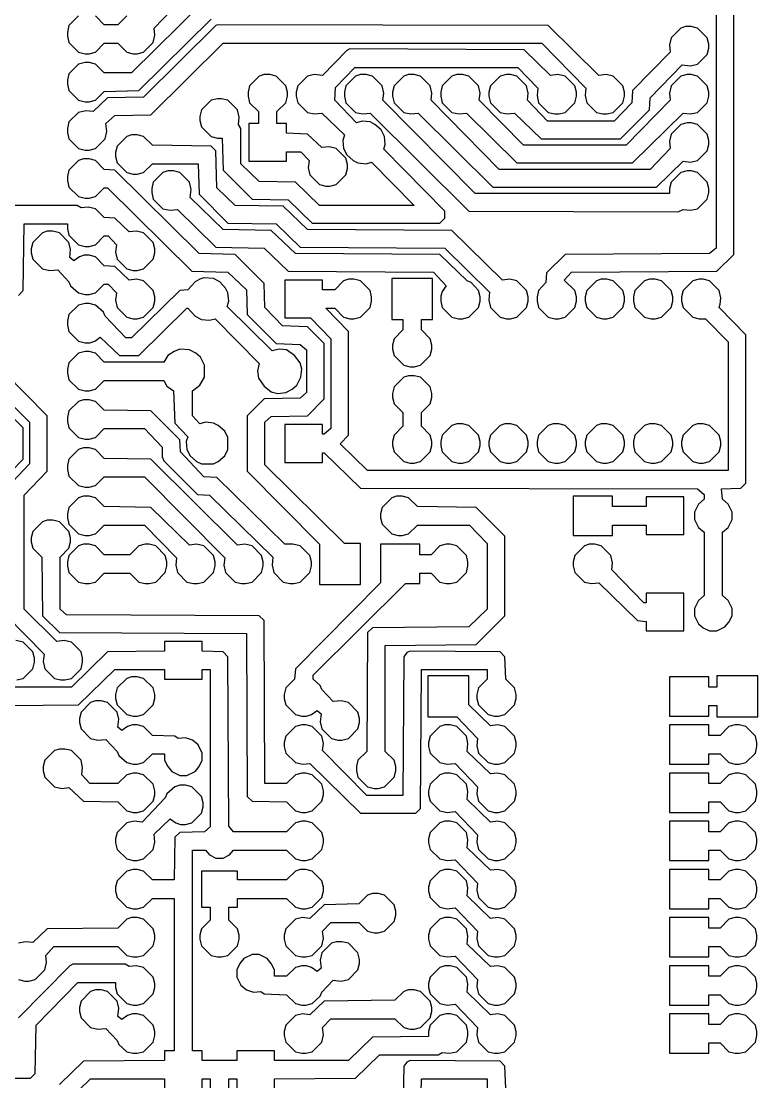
# Model space of a CAD drawing. Header units: millimetres. Extents: x 2 to 82, y 1 to 183.
# Drawn here: x 42.9 to 81.7, y 95.2 to 151.2 of the extents above; entities that cross this region are included whole.
import ezdxf

# ---------------------------------------------------------------- set-up
doc = ezdxf.new("R2010")
doc.units = ezdxf.units.MM
doc.layers.add('Default', color=70, linetype='Continuous')

msp = doc.modelspace()

# ---------------------------------------------------------------- linework, layer by layer
at = {"layer": 'Default'}
for points in [[(79.502, 169.037), (79.502, 139.192), (79.163333, 138.895667), (71.543333, 138.853333), (70.569667, 137.879667), (70.527333, 137.371667), (70.146333, 136.948333), (70.061667, 136.609667), (70.061667, 136.398), (70.146333, 136.059333), (70.654333, 135.551333), (70.993, 135.466667), (71.204667, 135.466667), (71.543333, 135.551333), (72.051333, 136.059333), (72.136, 136.398), (72.136, 136.609667), (72.051333, 136.948333), (71.501, 137.498667), (71.882, 137.922), (79.544333, 137.964333), (80.433333, 138.853333), (80.433333, 169.714333)], [(45.889333, 151.426333), (45.381333, 150.918333), (45.296667, 150.579667), (45.296667, 150.368), (45.381333, 150.029333), (45.889333, 149.521333), (46.228, 149.436667), (46.439667, 149.436667), (46.778333, 149.521333), (47.244, 149.987), (47.963667, 149.987), (48.429333, 149.521333), (48.768, 149.436667), (48.979667, 149.436667), (49.318333, 149.521333), (49.826333, 150.029333), (49.911, 150.410333), (49.868667, 150.791333), (51.223333, 152.188333)], [(52.493333, 152.188333), (48.683333, 148.420667), (47.244, 148.420667), (46.778333, 148.886333), (46.439667, 148.971), (46.228, 148.971), (45.889333, 148.886333), (45.381333, 148.378333), (45.296667, 148.039667), (45.296667, 147.828), (45.381333, 147.489333), (45.889333, 146.981333), (46.228, 146.896667), (46.439667, 146.896667), (46.778333, 146.981333), (47.244, 147.447), (49.064333, 147.489333), (52.874333, 151.257)], [(48.429333, 151.426333), (47.963667, 150.960667), (47.244, 150.960667), (46.778333, 151.426333)], [(53.213, 150.960667), (53.213, 150.960667), (53.128333, 150.918333), (49.318333, 147.150667), (47.413333, 147.108333), (46.651333, 146.388667), (46.270333, 146.431), (45.889333, 146.346333), (45.381333, 145.838333), (45.296667, 145.499667), (45.296667, 145.288), (45.381333, 144.949333), (45.889333, 144.441333), (46.228, 144.356667), (46.439667, 144.356667), (46.778333, 144.441333), (47.286333, 144.949333), (47.371, 145.330333), (47.328667, 145.753667), (47.794333, 146.177), (49.699333, 146.219333), (53.509333, 149.987), (70.315667, 149.987), (72.644, 147.616333), (72.601667, 147.235333), (72.686333, 146.854333), (73.194333, 146.346333), (73.533, 146.261667), (73.744667, 146.261667), (74.083333, 146.346333), (74.591333, 146.854333), (74.676, 147.193), (74.676, 147.404667), (74.591333, 147.743333), (74.083333, 148.251333), (73.702333, 148.336), (73.321333, 148.293667), (70.654333, 150.918333), (53.213, 150.960667)], [(77.893333, 150.876), (77.893333, 150.876), (77.639333, 150.791333), (77.131333, 150.283333), (77.046667, 149.902333), (77.089, 149.521333), (75.099333, 147.489333), (75.057, 146.854333), (74.125667, 145.880667), (70.612, 145.880667), (69.553667, 146.981333), (69.596, 147.362333), (69.511333, 147.743333), (69.003333, 148.251333), (68.664667, 148.336), (68.453, 148.336), (68.114333, 148.251333), (67.606333, 147.743333), (67.521667, 147.404667), (67.521667, 147.193), (67.606333, 146.854333), (68.114333, 146.346333), (68.495333, 146.261667), (68.876333, 146.304), (70.273333, 144.949333), (74.464333, 144.949333), (75.988333, 146.473333), (76.030667, 147.108333), (77.724, 148.844), (78.147333, 148.801667), (78.528333, 148.886333), (79.036333, 149.394333), (79.121, 149.733), (79.121, 149.944667), (79.036333, 150.283333), (78.528333, 150.791333), (78.189667, 150.876), (77.893333, 150.876)], [(60.198, 149.690667), (60.198, 149.690667), (60.028667, 149.606), (58.758667, 148.293667), (58.335333, 148.336), (57.954333, 148.251333), (57.446333, 147.743333), (57.361667, 147.404667), (57.361667, 147.193), (57.446333, 146.854333), (57.954333, 146.346333), (58.335333, 146.261667), (58.716333, 146.304), (59.901667, 145.161), (59.817, 144.864667), (59.859333, 144.441333), (60.028667, 144.102667), (60.367333, 143.806333), (60.621333, 143.679333), (61.044667, 143.637), (61.341, 143.721667), (63.584667, 141.435667), (58.589333, 141.435667), (57.319333, 142.663333), (55.414333, 142.705667), (54.440667, 143.637), (54.440667, 145.499667), (54.313667, 145.711333), (54.356, 146.092333), (54.271333, 146.473333), (53.763333, 146.981333), (53.424667, 147.066), (53.213, 147.066), (52.874333, 146.981333), (52.366333, 146.473333), (52.281667, 146.134667), (52.281667, 145.923), (52.366333, 145.584333), (52.874333, 145.076333), (53.213, 144.991667), (53.467, 144.991667), (53.509333, 143.298333), (55.033333, 141.774333), (56.938333, 141.732), (58.208333, 140.504333), (64.939333, 140.504333), (65.193333, 140.758333), (65.193333, 141.139333), (61.976, 144.399), (62.060667, 144.653), (62.018333, 145.076333), (61.849, 145.415), (61.510333, 145.711333), (61.256333, 145.838333), (60.833, 145.880667), (60.536667, 145.796), (59.393667, 146.981333), (59.436, 147.658667), (60.452, 148.717), (69.045667, 148.717), (70.104, 147.616333), (70.061667, 147.235333), (70.146333, 146.854333), (70.654333, 146.346333), (70.993, 146.261667), (71.204667, 146.261667), (71.543333, 146.346333), (72.051333, 146.854333), (72.136, 147.193), (72.136, 147.404667), (72.051333, 147.743333), (71.543333, 148.251333), (71.162333, 148.336), (70.781333, 148.293667), (69.384333, 149.648333), (60.198, 149.690667)], [(55.668333, 148.336), (55.668333, 148.336), (55.414333, 148.251333), (54.906333, 147.743333), (54.821667, 147.404667), (54.821667, 147.193), (54.906333, 146.854333), (55.372, 146.388667), (55.372, 145.753667), (54.864, 145.753667), (54.864, 143.764), (56.853667, 143.764), (56.853667, 144.272), (57.615667, 144.272), (58.039, 143.806333), (57.996667, 143.425333), (58.081333, 143.044333), (58.589333, 142.536333), (58.928, 142.451667), (59.139667, 142.451667), (59.478333, 142.536333), (59.986333, 143.044333), (60.071, 143.383), (60.071, 143.594667), (59.986333, 143.933333), (59.478333, 144.441333), (59.097333, 144.526), (58.716333, 144.483667), (57.954333, 145.203333), (56.853667, 145.245667), (56.853667, 145.753667), (56.345667, 145.753667), (56.345667, 146.388667), (56.811333, 146.854333), (56.896, 147.193), (56.896, 147.404667), (56.811333, 147.743333), (56.303333, 148.251333), (55.964667, 148.336), (55.668333, 148.336)], [(60.748333, 148.336), (60.748333, 148.336), (60.494333, 148.251333), (59.986333, 147.743333), (59.901667, 147.404667), (59.901667, 147.193), (59.986333, 146.854333), (60.494333, 146.346333), (60.875333, 146.261667), (61.256333, 146.304), (66.463333, 141.139333), (77.512333, 141.097), (77.766333, 141.224), (78.147333, 141.181667), (78.528333, 141.266333), (79.036333, 141.774333), (79.121, 142.113), (79.121, 142.324667), (79.036333, 142.663333), (78.528333, 143.171333), (78.189667, 143.256), (77.978, 143.256), (77.639333, 143.171333), (77.131333, 142.663333), (77.046667, 142.324667), (77.046667, 142.070667), (66.802, 142.070667), (61.933667, 146.981333), (61.976, 147.362333), (61.891333, 147.743333), (61.383333, 148.251333), (61.044667, 148.336), (60.748333, 148.336)], [(63.288333, 148.336), (63.288333, 148.336), (63.034333, 148.251333), (62.526333, 147.743333), (62.441667, 147.404667), (62.441667, 147.193), (62.526333, 146.854333), (63.034333, 146.346333), (63.415333, 146.261667), (63.796333, 146.304), (67.733333, 142.409333), (76.369333, 142.409333), (77.766333, 143.764), (78.147333, 143.721667), (78.528333, 143.806333), (79.036333, 144.314333), (79.121, 144.653), (79.121, 144.864667), (79.036333, 145.203333), (78.528333, 145.711333), (78.189667, 145.796), (77.978, 145.796), (77.639333, 145.711333), (77.131333, 145.203333), (77.046667, 144.822333), (77.089, 144.441333), (76.030667, 143.340667), (68.072, 143.340667), (64.473667, 146.981333), (64.516, 147.362333), (64.431333, 147.743333), (63.923333, 148.251333), (63.584667, 148.336), (63.288333, 148.336)], [(65.828333, 148.336), (65.828333, 148.336), (65.574333, 148.251333), (65.066333, 147.743333), (64.981667, 147.404667), (64.981667, 147.193), (65.066333, 146.854333), (65.574333, 146.346333), (65.955333, 146.261667), (66.336333, 146.304), (69.003333, 143.679333), (75.099333, 143.679333), (77.766333, 146.304), (78.147333, 146.261667), (78.528333, 146.346333), (79.036333, 146.854333), (79.121, 147.193), (79.121, 147.404667), (79.036333, 147.743333), (78.528333, 148.251333), (78.189667, 148.336), (77.978, 148.336), (77.639333, 148.251333), (77.131333, 147.743333), (77.046667, 147.362333), (77.089, 146.981333), (74.760667, 144.610667), (69.342, 144.610667), (67.013667, 146.981333), (67.056, 147.362333), (66.971333, 147.743333), (66.463333, 148.251333), (66.124667, 148.336), (65.828333, 148.336)], [(48.683333, 145.161), (48.683333, 145.161), (48.429333, 145.076333), (47.921333, 144.568333), (47.836667, 144.229667), (47.836667, 144.018), (47.921333, 143.679333), (48.429333, 143.171333), (48.768, 143.086667), (48.979667, 143.086667), (49.318333, 143.171333), (49.784, 143.637), (52.197, 143.637), (52.239333, 142.028333), (53.763333, 140.504333), (56.303333, 140.462), (57.573333, 139.234333), (65.193333, 139.192), (67.564, 136.863667), (67.521667, 136.440333), (67.606333, 136.059333), (68.114333, 135.551333), (68.453, 135.466667), (68.664667, 135.466667), (69.003333, 135.551333), (69.511333, 136.059333), (69.596, 136.398), (69.596, 136.609667), (69.511333, 136.948333), (69.003333, 137.456333), (68.622333, 137.541), (68.241333, 137.498667), (65.574333, 140.123333), (57.954333, 140.165667), (56.684333, 141.393333), (54.144333, 141.435667), (53.170667, 142.367), (53.128333, 144.314333), (52.874333, 144.568333), (49.784, 144.610667), (49.318333, 145.076333), (48.979667, 145.161), (48.683333, 145.161)], [(46.143333, 143.891), (46.143333, 143.891), (45.889333, 143.806333), (45.381333, 143.298333), (45.296667, 142.959667), (45.296667, 142.748), (45.381333, 142.409333), (45.889333, 141.901333), (46.228, 141.816667), (46.439667, 141.816667), (46.778333, 141.901333), (47.244, 142.367), (47.413333, 142.367), (51.858333, 137.964333), (53.763333, 137.922), (54.737, 136.990667), (54.779333, 135.678333), (56.303333, 134.154333), (57.573333, 134.112), (57.912, 133.815667), (57.912, 131.572), (57.573333, 131.275667), (55.668333, 131.233333), (54.779333, 130.344333), (54.779333, 127.423333), (58.589333, 123.571), (58.589333, 121.454333), (60.748333, 121.454333), (60.748333, 123.613333), (59.901667, 123.613333), (55.710667, 127.762), (55.710667, 130.005667), (56.049333, 130.302), (57.954333, 130.344333), (58.843333, 131.233333), (58.843333, 134.154333), (57.954333, 135.043333), (56.642, 135.085667), (55.710667, 136.059333), (55.668333, 137.329333), (54.144333, 138.853333), (52.239333, 138.895667), (47.794333, 143.298333), (47.244, 143.340667), (46.778333, 143.806333), (46.439667, 143.891), (46.143333, 143.891)], [(50.588333, 143.256), (50.588333, 143.256), (50.334333, 143.171333), (49.826333, 142.663333), (49.741667, 142.324667), (49.741667, 142.113), (49.826333, 141.774333), (50.334333, 141.266333), (50.715333, 141.181667), (51.096333, 141.224), (53.128333, 139.234333), (55.668333, 139.192), (56.938333, 137.964333), (64.600667, 137.922), (65.278, 137.202333), (65.066333, 136.906), (64.981667, 136.652), (64.981667, 136.398), (65.066333, 136.059333), (65.574333, 135.551333), (65.913, 135.466667), (66.124667, 135.466667), (66.463333, 135.551333), (66.971333, 136.059333), (67.056, 136.398), (67.056, 136.609667), (66.971333, 136.948333), (66.590333, 137.371667), (66.378667, 137.456333), (64.939333, 138.853333), (57.319333, 138.895667), (56.049333, 140.123333), (53.509333, 140.165667), (51.773667, 141.859), (51.816, 142.282333), (51.731333, 142.663333), (51.223333, 143.171333), (50.884667, 143.256), (50.588333, 143.256)], [(42.714333, 136.694333), (42.968333, 136.948333), (43.010667, 140.462), (45.296667, 140.462), (45.296667, 140.208), (45.381333, 139.869333), (45.889333, 139.361333), (46.228, 139.276667), (46.439667, 139.276667), (46.778333, 139.361333), (47.244, 139.827), (47.455667, 139.827), (47.879, 139.361333), (47.836667, 138.980333), (47.921333, 138.599333), (48.429333, 138.091333), (48.768, 138.006667), (48.979667, 138.006667), (49.318333, 138.091333), (49.826333, 138.599333), (49.911, 138.938), (49.911, 139.149667), (49.826333, 139.488333), (49.318333, 139.996333), (48.937333, 140.081), (48.556333, 140.038667), (47.794333, 140.758333), (47.244, 140.800667), (46.778333, 141.266333), (46.397333, 141.351), (46.016333, 141.308667), (45.804667, 141.435667), (42.418, 141.435667)], [(44.238333, 140.081), (44.238333, 140.081), (43.984333, 139.996333), (43.476333, 139.488333), (43.391667, 139.149667), (43.391667, 138.938), (43.476333, 138.599333), (43.984333, 138.091333), (44.365333, 138.006667), (44.788667, 138.049), (45.381333, 137.414), (45.466, 137.202333), (45.889333, 136.821333), (46.228, 136.736667), (46.439667, 136.736667), (46.778333, 136.821333), (47.244, 137.287), (47.455667, 137.287), (47.879, 136.821333), (47.836667, 136.440333), (47.921333, 136.059333), (48.429333, 135.551333), (48.768, 135.466667), (48.979667, 135.466667), (49.318333, 135.551333), (49.826333, 136.059333), (49.911, 136.398), (49.911, 136.609667), (49.826333, 136.948333), (49.318333, 137.456333), (48.937333, 137.541), (48.556333, 137.498667), (47.794333, 138.218333), (47.244, 138.260667), (46.778333, 138.726333), (46.439667, 138.811), (46.185667, 138.811), (45.931667, 138.726333), (45.635333, 138.514667), (45.423667, 138.684), (45.466, 139.107333), (45.381333, 139.488333), (44.873333, 139.996333), (44.534667, 140.081), (44.238333, 140.081)], [(52.493333, 137.625667), (52.493333, 137.625667), (52.281667, 137.541), (52.027667, 137.414), (51.646667, 136.990667), (51.223333, 136.948333), (48.683333, 134.450667), (48.387, 134.450667), (47.286333, 135.593667), (47.201667, 135.805333), (46.778333, 136.186333), (46.439667, 136.271), (46.228, 136.271), (45.889333, 136.186333), (45.381333, 135.678333), (45.296667, 135.339667), (45.296667, 135.128), (45.381333, 134.789333), (45.889333, 134.281333), (46.228, 134.196667), (46.482, 134.196667), (46.736, 134.281333), (47.032333, 134.493), (48.048333, 133.519333), (49.064333, 133.519333), (51.604333, 136.017), (51.646667, 136.017), (52.027667, 135.593667), (52.366333, 135.424333), (52.789667, 135.382), (53.086, 135.466667), (55.414333, 133.096), (55.329667, 132.715), (55.372, 132.334), (55.668333, 131.910667), (56.049333, 131.614333), (56.388, 131.529667), (56.811333, 131.572), (57.15, 131.741333), (57.404, 131.953), (57.615667, 132.376333), (57.658, 132.799667), (57.573333, 133.138333), (57.277, 133.519333), (56.853667, 133.815667), (56.472667, 133.858), (56.091667, 133.773333), (53.721, 136.101667), (53.805667, 136.398), (53.763333, 136.821333), (53.636333, 137.075333), (53.34, 137.414), (53.001333, 137.583333), (52.493333, 137.625667)], [(62.399333, 137.583333), (62.399333, 137.583333), (62.399333, 135.424333), (62.992, 135.424333), (62.992, 134.874), (62.526333, 134.408333), (62.441667, 134.069667), (62.441667, 133.858), (62.526333, 133.519333), (63.034333, 133.011333), (63.373, 132.926667), (63.584667, 132.926667), (63.923333, 133.011333), (64.431333, 133.519333), (64.516, 133.858), (64.516, 134.069667), (64.431333, 134.408333), (63.965667, 134.874), (63.965667, 135.424333), (64.558333, 135.424333), (64.558333, 137.583333), (62.399333, 137.583333)], [(60.113333, 137.541), (60.113333, 137.541), (59.859333, 137.456333), (59.393667, 136.990667), (58.758667, 136.990667), (58.758667, 137.498667), (56.769, 137.498667), (56.769, 135.509), (58.123667, 135.509), (59.182, 134.408333), (59.182, 129.667), (58.843333, 129.370667), (58.758667, 129.370667), (58.758667, 129.878667), (56.769, 129.878667), (56.769, 127.889), (58.758667, 127.889), (58.758667, 128.397), (58.843333, 128.397), (60.748333, 126.534333), (78.528333, 126.492), (78.867, 126.195667), (78.867, 125.941667), (78.570667, 125.687667), (78.359, 125.264333), (78.359, 124.883333), (78.570667, 124.46), (78.867, 124.206), (78.867, 120.861667), (78.570667, 120.607667), (78.359, 120.184333), (78.359, 119.803333), (78.570667, 119.38), (78.824667, 119.168333), (79.163333, 118.999), (79.544333, 118.999), (79.967667, 119.210667), (80.179333, 119.464667), (80.348667, 119.803333), (80.348667, 120.184333), (80.137, 120.607667), (79.840667, 120.861667), (79.840667, 124.206), (80.137, 124.46), (80.348667, 124.883333), (80.348667, 125.264333), (80.137, 125.687667), (79.840667, 125.941667), (79.798333, 126.492), (80.814333, 126.534333), (81.068333, 126.788333), (81.068333, 134.62), (79.671333, 136.059333), (79.713667, 136.228667), (79.756, 136.567333), (79.671333, 136.948333), (79.163333, 137.456333), (78.824667, 137.541), (78.613, 137.541), (78.274333, 137.456333), (77.766333, 136.948333), (77.681667, 136.609667), (77.681667, 136.398), (77.766333, 136.059333), (78.274333, 135.551333), (78.613, 135.466667), (78.951667, 135.466667), (80.137, 134.239), (80.137, 127.465667), (61.129333, 127.465667), (59.69, 128.862667), (60.113333, 129.328333), (60.113333, 134.789333), (58.928, 136.017), (59.393667, 136.017), (59.859333, 135.551333), (60.198, 135.466667), (60.409667, 135.466667), (60.748333, 135.551333), (61.256333, 136.059333), (61.341, 136.398), (61.341, 136.609667), (61.256333, 136.948333), (60.748333, 137.456333), (60.409667, 137.541), (60.113333, 137.541)], [(73.448333, 137.541), (73.448333, 137.541), (73.194333, 137.456333), (72.686333, 136.948333), (72.601667, 136.609667), (72.601667, 136.398), (72.686333, 136.059333), (73.194333, 135.551333), (73.533, 135.466667), (73.744667, 135.466667), (74.083333, 135.551333), (74.591333, 136.059333), (74.676, 136.398), (74.676, 136.609667), (74.591333, 136.948333), (74.083333, 137.456333), (73.744667, 137.541), (73.448333, 137.541)], [(75.988333, 137.541), (75.988333, 137.541), (75.734333, 137.456333), (75.226333, 136.948333), (75.141667, 136.609667), (75.141667, 136.398), (75.226333, 136.059333), (75.734333, 135.551333), (76.073, 135.466667), (76.284667, 135.466667), (76.623333, 135.551333), (77.131333, 136.059333), (77.216, 136.398), (77.216, 136.609667), (77.131333, 136.948333), (76.623333, 137.456333), (76.284667, 137.541), (75.988333, 137.541)], [(42.079333, 119.803333), (44.069, 117.771333), (44.026667, 117.390333), (44.111333, 117.009333), (44.619333, 116.501333), (44.958, 116.416667), (45.169667, 116.416667), (45.508333, 116.501333), (46.016333, 117.009333), (46.101, 117.348), (46.101, 117.559667), (46.016333, 117.898333), (45.508333, 118.406333), (45.127333, 118.491), (44.746333, 118.448667), (43.010667, 120.142), (43.010667, 126.153333), (44.238333, 127.423333), (44.238333, 130.344333), (39.708667, 134.916333)], [(39.031333, 134.239), (43.307, 130.005667), (43.307, 127.804333), (42.079333, 126.534333)], [(51.223333, 133.858), (51.223333, 133.858), (50.927, 133.731), (50.588333, 133.519333), (50.376667, 133.180667), (47.244, 133.180667), (46.778333, 133.646333), (46.439667, 133.731), (46.228, 133.731), (45.889333, 133.646333), (45.381333, 133.138333), (45.296667, 132.799667), (45.296667, 132.588), (45.381333, 132.249333), (45.889333, 131.741333), (46.228, 131.656667), (46.439667, 131.656667), (46.778333, 131.741333), (47.244, 132.207), (50.376667, 132.207), (50.546, 131.910667), (50.884667, 131.656667), (50.969333, 129.963333), (51.646667, 129.243667), (51.562, 128.989667), (51.604333, 128.566333), (51.773667, 128.227667), (52.112333, 127.931333), (52.366333, 127.804333), (53.001333, 127.804333), (53.255333, 127.931333), (53.594, 128.227667), (53.763333, 128.566333), (53.763333, 129.201333), (53.594, 129.54), (53.255333, 129.836333), (53.001333, 129.963333), (52.578, 130.005667), (52.281667, 129.921), (51.900667, 130.344333), (51.900667, 131.656667), (52.281667, 131.953), (52.535667, 132.376333), (52.535667, 133.011333), (52.324, 133.434667), (52.07, 133.646333), (51.731333, 133.815667), (51.223333, 133.858)], [(63.288333, 132.461), (63.288333, 132.461), (63.034333, 132.376333), (62.526333, 131.868333), (62.441667, 131.529667), (62.441667, 131.318), (62.526333, 130.979333), (62.992, 130.513667), (62.992, 129.794), (62.526333, 129.328333), (62.441667, 128.989667), (62.441667, 128.778), (62.526333, 128.439333), (63.034333, 127.931333), (63.373, 127.846667), (63.584667, 127.846667), (63.923333, 127.931333), (64.431333, 128.439333), (64.516, 128.778), (64.516, 128.989667), (64.431333, 129.328333), (63.965667, 129.794), (63.965667, 130.513667), (64.431333, 130.979333), (64.516, 131.318), (64.516, 131.529667), (64.431333, 131.868333), (63.923333, 132.376333), (63.584667, 132.461), (63.288333, 132.461)], [(41.105667, 126.153333), (42.968333, 128.058333), (42.968333, 129.709333), (41.444333, 131.233333)], [(46.143333, 131.191), (46.143333, 131.191), (45.889333, 131.106333), (45.381333, 130.598333), (45.296667, 130.259667), (45.296667, 130.048), (45.381333, 129.709333), (45.889333, 129.201333), (46.228, 129.116667), (46.439667, 129.116667), (46.778333, 129.201333), (47.244, 129.667), (49.360667, 129.667), (50.292, 128.693333), (50.292, 128.185333), (50.376667, 127.973667), (52.154667, 126.195667), (52.789667, 126.153333), (56.134, 122.893667), (56.091667, 122.470333), (56.176333, 122.089333), (56.684333, 121.581333), (57.023, 121.496667), (57.234667, 121.496667), (57.573333, 121.581333), (58.081333, 122.089333), (58.166, 122.428), (58.166, 122.639667), (58.081333, 122.978333), (57.573333, 123.486333), (57.192333, 123.571), (56.769, 123.571), (53.170667, 127.084667), (52.493333, 127.127), (51.265667, 128.439333), (51.223333, 129.074333), (49.699333, 130.598333), (47.244, 130.640667), (46.778333, 131.106333), (46.439667, 131.191), (46.143333, 131.191)], [(65.828333, 129.921), (65.828333, 129.921), (65.574333, 129.836333), (65.066333, 129.328333), (64.981667, 128.989667), (64.981667, 128.778), (65.066333, 128.439333), (65.574333, 127.931333), (65.913, 127.846667), (66.124667, 127.846667), (66.463333, 127.931333), (66.971333, 128.439333), (67.056, 128.778), (67.056, 128.989667), (66.971333, 129.328333), (66.463333, 129.836333), (66.124667, 129.921), (65.828333, 129.921)], [(68.368333, 129.921), (68.368333, 129.921), (68.114333, 129.836333), (67.606333, 129.328333), (67.521667, 128.989667), (67.521667, 128.778), (67.606333, 128.439333), (68.114333, 127.931333), (68.453, 127.846667), (68.664667, 127.846667), (69.003333, 127.931333), (69.511333, 128.439333), (69.596, 128.778), (69.596, 128.989667), (69.511333, 129.328333), (69.003333, 129.836333), (68.664667, 129.921), (68.368333, 129.921)], [(70.908333, 129.921), (70.908333, 129.921), (70.654333, 129.836333), (70.146333, 129.328333), (70.061667, 128.989667), (70.061667, 128.778), (70.146333, 128.439333), (70.654333, 127.931333), (70.993, 127.846667), (71.204667, 127.846667), (71.543333, 127.931333), (72.051333, 128.439333), (72.136, 128.778), (72.136, 128.989667), (72.051333, 129.328333), (71.543333, 129.836333), (71.204667, 129.921), (70.908333, 129.921)], [(73.448333, 129.921), (73.448333, 129.921), (73.194333, 129.836333), (72.686333, 129.328333), (72.601667, 128.989667), (72.601667, 128.778), (72.686333, 128.439333), (73.194333, 127.931333), (73.533, 127.846667), (73.744667, 127.846667), (74.083333, 127.931333), (74.591333, 128.439333), (74.676, 128.778), (74.676, 128.989667), (74.591333, 129.328333), (74.083333, 129.836333), (73.744667, 129.921), (73.448333, 129.921)], [(75.988333, 129.921), (75.988333, 129.921), (75.734333, 129.836333), (75.226333, 129.328333), (75.141667, 128.989667), (75.141667, 128.778), (75.226333, 128.439333), (75.734333, 127.931333), (76.073, 127.846667), (76.284667, 127.846667), (76.623333, 127.931333), (77.131333, 128.439333), (77.216, 128.778), (77.216, 128.989667), (77.131333, 129.328333), (76.623333, 129.836333), (76.284667, 129.921), (75.988333, 129.921)], [(78.528333, 129.921), (78.528333, 129.921), (78.274333, 129.836333), (77.766333, 129.328333), (77.681667, 128.989667), (77.681667, 128.778), (77.766333, 128.439333), (78.274333, 127.931333), (78.613, 127.846667), (78.824667, 127.846667), (79.163333, 127.931333), (79.671333, 128.439333), (79.756, 128.778), (79.756, 128.989667), (79.671333, 129.328333), (79.163333, 129.836333), (78.824667, 129.921), (78.528333, 129.921)], [(46.143333, 128.651), (46.143333, 128.651), (45.889333, 128.566333), (45.381333, 128.058333), (45.296667, 127.719667), (45.296667, 127.508), (45.381333, 127.169333), (45.889333, 126.661333), (46.228, 126.576667), (46.439667, 126.576667), (46.778333, 126.661333), (47.244, 127.127), (49.360667, 127.127), (53.594, 122.851333), (53.551667, 122.470333), (53.636333, 122.089333), (54.144333, 121.581333), (54.483, 121.496667), (54.694667, 121.496667), (55.033333, 121.581333), (55.541333, 122.089333), (55.626, 122.428), (55.626, 122.639667), (55.541333, 122.978333), (55.033333, 123.486333), (54.652333, 123.571), (54.271333, 123.528667), (49.699333, 128.058333), (47.244, 128.100667), (46.778333, 128.566333), (46.439667, 128.651), (46.143333, 128.651)], [(46.143333, 126.111), (46.143333, 126.111), (45.889333, 126.026333), (45.381333, 125.518333), (45.296667, 125.179667), (45.296667, 124.968), (45.381333, 124.629333), (45.889333, 124.121333), (46.228, 124.036667), (46.439667, 124.036667), (46.778333, 124.121333), (47.244, 124.587), (49.360667, 124.587), (51.054, 122.851333), (51.011667, 122.470333), (51.096333, 122.089333), (51.604333, 121.581333), (51.943, 121.496667), (52.154667, 121.496667), (52.493333, 121.581333), (53.001333, 122.089333), (53.086, 122.428), (53.086, 122.639667), (53.001333, 122.978333), (52.493333, 123.486333), (52.112333, 123.571), (51.731333, 123.528667), (49.699333, 125.518333), (47.244, 125.560667), (46.778333, 126.026333), (46.439667, 126.111), (46.143333, 126.111)], [(62.653333, 126.111), (62.653333, 126.111), (62.399333, 126.026333), (61.891333, 125.518333), (61.806667, 125.179667), (61.806667, 124.968), (61.891333, 124.629333), (62.399333, 124.121333), (62.738, 124.036667), (62.949667, 124.036667), (63.288333, 124.121333), (63.754, 124.587), (66.505667, 124.587), (67.437, 123.613333), (67.437, 120.142), (66.463333, 119.210667), (61.383333, 119.168333), (61.129333, 118.914333), (61.087, 112.649), (60.621333, 112.183333), (60.536667, 111.844667), (60.536667, 111.633), (60.621333, 111.294333), (61.129333, 110.786333), (61.468, 110.701667), (61.679667, 110.701667), (62.018333, 110.786333), (62.526333, 111.294333), (62.611, 111.633), (62.611, 111.844667), (62.526333, 112.183333), (62.060667, 112.649), (62.060667, 118.237), (66.844333, 118.279333), (68.368333, 119.803333), (68.368333, 123.994333), (66.844333, 125.518333), (63.754, 125.560667), (63.288333, 126.026333), (62.949667, 126.111), (62.653333, 126.111)], [(71.966667, 126.111), (71.966667, 126.111), (71.966667, 124.036667), (74.041, 124.036667), (74.041, 124.587), (75.819, 124.587), (75.819, 124.079), (77.808667, 124.079), (77.808667, 126.068667), (75.819, 126.068667), (75.819, 125.560667), (74.041, 125.560667), (74.041, 126.111), (71.966667, 126.111)], [(44.238333, 124.841), (44.238333, 124.841), (43.984333, 124.756333), (43.476333, 124.248333), (43.391667, 123.909667), (43.391667, 123.698), (43.476333, 123.359333), (43.942, 122.893667), (43.984333, 119.803333), (44.873333, 118.914333), (54.737, 118.872), (54.779333, 110.278333), (55.033333, 110.024333), (56.853667, 109.982), (57.319333, 109.516333), (57.658, 109.431667), (57.869667, 109.431667), (58.208333, 109.516333), (58.716333, 110.024333), (58.801, 110.363), (58.801, 110.574667), (58.716333, 110.913333), (58.208333, 111.421333), (57.869667, 111.506), (57.658, 111.506), (57.319333, 111.421333), (56.853667, 110.955667), (55.710667, 110.955667), (55.668333, 119.549333), (55.414333, 119.803333), (45.254333, 119.845667), (44.915667, 120.142), (44.915667, 122.893667), (45.381333, 123.359333), (45.466, 123.698), (45.466, 123.909667), (45.381333, 124.248333), (44.873333, 124.756333), (44.534667, 124.841), (44.238333, 124.841)], [(46.143333, 123.571), (46.143333, 123.571), (45.889333, 123.486333), (45.381333, 122.978333), (45.296667, 122.639667), (45.296667, 122.428), (45.381333, 122.089333), (45.889333, 121.581333), (46.228, 121.496667), (46.439667, 121.496667), (46.778333, 121.581333), (47.244, 122.047), (48.598667, 122.047), (49.064333, 121.581333), (49.403, 121.496667), (49.614667, 121.496667), (49.953333, 121.581333), (50.461333, 122.089333), (50.546, 122.428), (50.546, 122.639667), (50.461333, 122.978333), (49.953333, 123.486333), (49.614667, 123.571), (49.403, 123.571), (49.064333, 123.486333), (48.598667, 123.020667), (47.244, 123.020667), (46.778333, 123.486333), (46.439667, 123.571), (46.143333, 123.571)], [(61.806667, 123.571), (61.806667, 123.571), (61.806667, 121.539), (57.319333, 117.009333), (57.277, 116.459), (56.811333, 115.993333), (56.726667, 115.654667), (56.726667, 115.443), (56.811333, 115.104333), (57.319333, 114.596333), (57.658, 114.511667), (57.912, 114.511667), (58.166, 114.596333), (58.462333, 114.808), (58.674, 114.638667), (58.631667, 114.215333), (58.716333, 113.834333), (59.224333, 113.326333), (59.563, 113.241667), (59.774667, 113.241667), (60.113333, 113.326333), (60.621333, 113.834333), (60.706, 114.173), (60.706, 114.384667), (60.621333, 114.723333), (60.113333, 115.231333), (59.732333, 115.316), (59.309, 115.273667), (58.716333, 115.908667), (58.631667, 116.120333), (58.250667, 116.459), (58.250667, 116.670667), (63.119, 121.496667), (63.881, 121.496667), (63.881, 122.047), (64.473667, 122.047), (64.939333, 121.581333), (65.278, 121.496667), (65.489667, 121.496667), (65.828333, 121.581333), (66.336333, 122.089333), (66.421, 122.428), (66.421, 122.639667), (66.336333, 122.978333), (65.828333, 123.486333), (65.489667, 123.571), (65.278, 123.571), (64.939333, 123.486333), (64.473667, 123.020667), (63.881, 123.020667), (63.881, 123.571), (61.806667, 123.571)], [(72.813333, 123.571), (72.813333, 123.571), (72.559333, 123.486333), (72.051333, 122.978333), (71.966667, 122.639667), (71.966667, 122.428), (72.051333, 122.089333), (72.559333, 121.581333), (72.940333, 121.496667), (73.321333, 121.539), (75.353333, 119.549333), (75.819, 119.507), (75.819, 118.999), (77.808667, 118.999), (77.808667, 120.988667), (75.819, 120.988667), (75.819, 120.480667), (75.692, 120.480667), (73.998667, 122.216333), (74.041, 122.597333), (73.956333, 122.978333), (73.448333, 123.486333), (73.109667, 123.571), (72.813333, 123.571)], [(56.218667, 94.869), (56.218667, 95.377), (60.494333, 95.419333), (61.764333, 96.647), (64.854667, 96.647), (65.066333, 96.774), (65.447333, 96.731667), (65.828333, 96.816333), (66.336333, 97.324333), (66.421, 97.663), (66.421, 97.874667), (66.336333, 98.213333), (65.828333, 98.721333), (65.489667, 98.806), (65.278, 98.806), (64.939333, 98.721333), (64.431333, 98.213333), (64.346667, 97.874667), (64.346667, 97.620667), (61.383333, 97.578333), (60.113333, 96.350667), (56.218667, 96.350667), (56.218667, 96.858667), (54.229, 96.858667), (54.229, 96.350667), (52.408667, 96.350667), (52.408667, 96.858667), (51.900667, 96.858667), (51.900667, 107.442), (52.578, 107.442), (52.789667, 107.188), (53.128333, 107.018667), (53.509333, 107.018667), (53.848, 107.188), (54.059667, 107.442), (56.853667, 107.442), (57.319333, 106.976333), (57.658, 106.891667), (57.869667, 106.891667), (58.208333, 106.976333), (58.716333, 107.484333), (58.801, 107.823), (58.801, 108.034667), (58.716333, 108.373333), (58.208333, 108.881333), (57.869667, 108.966), (57.658, 108.966), (57.319333, 108.881333), (56.853667, 108.415667), (54.059667, 108.415667), (53.805667, 108.712), (53.763333, 117.644333), (53.509333, 117.898333), (52.408667, 117.940667), (52.408667, 118.448667), (50.419, 118.448667), (50.419, 117.940667), (47.413333, 117.898333), (45.508333, 116.035667), (42.164, 116.035667)], [(42.629667, 116.416667), (42.968333, 116.501333), (43.476333, 117.009333), (43.561, 117.348), (43.561, 117.559667), (43.476333, 117.898333), (42.968333, 118.406333), (42.587333, 118.491)], [(63.373, 117.940667), (63.373, 117.940667), (63.203667, 117.856), (63.034333, 117.644333), (62.992, 110.320667), (61.087, 110.320667), (58.758667, 112.691333), (58.801, 113.072333), (58.716333, 113.453333), (58.208333, 113.961333), (57.869667, 114.046), (57.658, 114.046), (57.319333, 113.961333), (56.811333, 113.453333), (56.726667, 113.114667), (56.726667, 112.903), (56.811333, 112.564333), (57.319333, 112.056333), (57.700333, 111.971667), (58.081333, 112.014), (60.748333, 109.389333), (63.669333, 109.389333), (63.923333, 109.643333), (63.965667, 116.967), (67.437, 116.967), (67.437, 116.459), (66.971333, 115.993333), (66.886667, 115.654667), (66.886667, 115.443), (66.971333, 115.104333), (67.479333, 114.596333), (67.818, 114.511667), (68.029667, 114.511667), (68.368333, 114.596333), (68.876333, 115.104333), (68.961, 115.443), (68.961, 115.654667), (68.876333, 115.993333), (68.410667, 116.459), (68.368333, 117.644333), (68.114333, 117.898333), (63.373, 117.940667)], [(42.164, 115.062), (45.889333, 115.104333), (47.794333, 116.967), (50.419, 116.967), (50.419, 116.459), (52.408667, 116.459), (52.408667, 116.967), (52.832, 116.967), (52.832, 108.669667), (52.535667, 108.415667), (51.223333, 108.373333), (50.969333, 108.119333), (50.927, 105.875667), (49.784, 105.875667), (49.318333, 106.341333), (48.979667, 106.426), (48.768, 106.426), (48.429333, 106.341333), (47.921333, 105.833333), (47.836667, 105.494667), (47.836667, 105.283), (47.921333, 104.944333), (48.429333, 104.436333), (48.768, 104.351667), (48.979667, 104.351667), (49.318333, 104.436333), (49.784, 104.902), (50.927, 104.902), (50.927, 96.858667), (50.419, 96.858667), (50.419, 96.350667), (46.143333, 96.308333), (44.873333, 95.080667)], [(48.683333, 116.586), (48.683333, 116.586), (48.429333, 116.501333), (47.921333, 115.993333), (47.836667, 115.654667), (47.836667, 115.443), (47.921333, 115.104333), (48.429333, 114.596333), (48.768, 114.511667), (48.979667, 114.511667), (49.318333, 114.596333), (49.826333, 115.104333), (49.911, 115.443), (49.911, 115.654667), (49.826333, 115.993333), (49.318333, 116.501333), (48.979667, 116.586), (48.683333, 116.586)], [(64.304333, 116.628333), (64.304333, 116.628333), (64.304333, 114.469333), (65.828333, 114.469333), (66.929, 113.326333), (66.886667, 112.945333), (66.971333, 112.564333), (67.479333, 112.056333), (67.818, 111.971667), (68.029667, 111.971667), (68.368333, 112.056333), (68.876333, 112.564333), (68.961, 112.903), (68.961, 113.114667), (68.876333, 113.453333), (68.368333, 113.961333), (67.987333, 114.046), (67.606333, 114.003667), (66.463333, 115.104333), (66.463333, 116.628333), (64.304333, 116.628333)], [(79.544333, 116.628333), (79.544333, 116.628333), (79.544333, 116.035667), (79.121, 116.035667), (79.121, 116.586), (77.046667, 116.586), (77.046667, 114.511667), (79.121, 114.511667), (79.121, 115.062), (79.544333, 115.062), (79.544333, 114.469333), (81.703333, 114.469333), (81.703333, 116.628333), (79.544333, 116.628333)], [(46.778333, 115.316), (46.778333, 115.316), (46.524333, 115.231333), (46.016333, 114.723333), (45.931667, 114.384667), (45.931667, 114.173), (46.016333, 113.834333), (46.524333, 113.326333), (46.905333, 113.241667), (47.328667, 113.284), (47.921333, 112.649), (48.006, 112.437333), (48.429333, 112.056333), (48.768, 111.971667), (48.979667, 111.971667), (49.318333, 112.056333), (49.784, 112.522), (50.419, 112.522), (50.419, 112.183333), (50.588333, 111.844667), (50.8, 111.590667), (51.223333, 111.379), (51.604333, 111.379), (52.027667, 111.590667), (52.239333, 111.844667), (52.408667, 112.183333), (52.408667, 112.564333), (52.197, 112.987667), (51.900667, 113.241667), (51.519667, 113.368667), (51.138667, 113.326333), (50.969333, 113.453333), (49.784, 113.495667), (49.318333, 113.961333), (48.979667, 114.046), (48.725667, 114.046), (48.471667, 113.961333), (48.175333, 113.749667), (47.963667, 113.919), (48.006, 114.342333), (47.921333, 114.723333), (47.413333, 115.231333), (47.074667, 115.316), (46.778333, 115.316)], [(65.193333, 114.046), (65.193333, 114.046), (64.939333, 113.961333), (64.431333, 113.453333), (64.346667, 113.114667), (64.346667, 112.903), (64.431333, 112.564333), (64.939333, 112.056333), (65.320333, 111.971667), (65.743667, 112.014), (66.929, 110.786333), (66.886667, 110.405333), (66.971333, 110.024333), (67.479333, 109.516333), (67.818, 109.431667), (68.029667, 109.431667), (68.368333, 109.516333), (68.876333, 110.024333), (68.961, 110.363), (68.961, 110.574667), (68.876333, 110.913333), (68.368333, 111.421333), (67.987333, 111.506), (67.606333, 111.463667), (66.378667, 112.649), (66.421, 113.072333), (66.336333, 113.453333), (65.828333, 113.961333), (65.489667, 114.046), (65.193333, 114.046)], [(77.046667, 114.046), (77.046667, 114.046), (77.046667, 111.971667), (79.121, 111.971667), (79.121, 112.522), (79.713667, 112.522), (80.179333, 112.056333), (80.518, 111.971667), (80.729667, 111.971667), (81.068333, 112.056333), (81.576333, 112.564333), (81.661, 112.903), (81.661, 113.114667), (81.576333, 113.453333), (81.068333, 113.961333), (80.729667, 114.046), (80.518, 114.046), (80.179333, 113.961333), (79.713667, 113.495667), (79.121, 113.495667), (79.121, 114.046), (77.046667, 114.046)], [(44.873333, 112.776), (44.873333, 112.776), (44.619333, 112.691333), (44.111333, 112.183333), (44.026667, 111.844667), (44.026667, 111.633), (44.111333, 111.294333), (44.619333, 110.786333), (45.000333, 110.701667), (45.381333, 110.744), (46.143333, 110.024333), (47.963667, 109.982), (48.429333, 109.516333), (48.768, 109.431667), (48.979667, 109.431667), (49.318333, 109.516333), (49.826333, 110.024333), (49.911, 110.363), (49.911, 110.574667), (49.826333, 110.913333), (49.318333, 111.421333), (48.979667, 111.506), (48.768, 111.506), (48.429333, 111.421333), (47.963667, 110.955667), (46.482, 110.955667), (46.058667, 111.421333), (46.101, 111.802333), (46.016333, 112.183333), (45.508333, 112.691333), (45.169667, 112.776), (44.873333, 112.776)], [(65.193333, 111.506), (65.193333, 111.506), (64.939333, 111.421333), (64.431333, 110.913333), (64.346667, 110.574667), (64.346667, 110.363), (64.431333, 110.024333), (64.939333, 109.516333), (65.320333, 109.431667), (65.743667, 109.474), (66.929, 108.246333), (66.886667, 107.865333), (66.971333, 107.484333), (67.479333, 106.976333), (67.818, 106.891667), (68.029667, 106.891667), (68.368333, 106.976333), (68.876333, 107.484333), (68.961, 107.823), (68.961, 108.034667), (68.876333, 108.373333), (68.368333, 108.881333), (67.987333, 108.966), (67.606333, 108.923667), (66.378667, 110.109), (66.421, 110.532333), (66.336333, 110.913333), (65.828333, 111.421333), (65.489667, 111.506), (65.193333, 111.506)], [(77.046667, 111.506), (77.046667, 111.506), (77.046667, 109.431667), (79.121, 109.431667), (79.121, 109.982), (79.713667, 109.982), (80.179333, 109.516333), (80.518, 109.431667), (80.729667, 109.431667), (81.068333, 109.516333), (81.576333, 110.024333), (81.661, 110.363), (81.661, 110.574667), (81.576333, 110.913333), (81.068333, 111.421333), (80.729667, 111.506), (80.518, 111.506), (80.179333, 111.421333), (79.713667, 110.955667), (79.121, 110.955667), (79.121, 111.506), (77.046667, 111.506)], [(51.223333, 110.871), (51.223333, 110.871), (50.969333, 110.786333), (50.546, 110.405333), (50.461333, 110.193667), (49.233667, 108.923667), (48.810333, 108.966), (48.429333, 108.881333), (47.921333, 108.373333), (47.836667, 108.034667), (47.836667, 107.823), (47.921333, 107.484333), (48.429333, 106.976333), (48.768, 106.891667), (48.979667, 106.891667), (49.318333, 106.976333), (49.826333, 107.484333), (49.911, 107.865333), (49.868667, 108.288667), (50.715333, 109.093), (51.011667, 108.881333), (51.265667, 108.796667), (51.519667, 108.796667), (51.858333, 108.881333), (52.366333, 109.389333), (52.451, 109.728), (52.451, 109.939667), (52.366333, 110.278333), (51.858333, 110.786333), (51.519667, 110.871), (51.223333, 110.871)], [(65.193333, 108.966), (65.193333, 108.966), (64.939333, 108.881333), (64.431333, 108.373333), (64.346667, 108.034667), (64.346667, 107.823), (64.431333, 107.484333), (64.939333, 106.976333), (65.320333, 106.891667), (65.743667, 106.934), (66.929, 105.706333), (66.886667, 105.325333), (66.971333, 104.944333), (67.479333, 104.436333), (67.818, 104.351667), (68.029667, 104.351667), (68.368333, 104.436333), (68.876333, 104.944333), (68.961, 105.283), (68.961, 105.494667), (68.876333, 105.833333), (68.368333, 106.341333), (67.987333, 106.426), (67.606333, 106.383667), (66.378667, 107.569), (66.421, 107.992333), (66.336333, 108.373333), (65.828333, 108.881333), (65.489667, 108.966), (65.193333, 108.966)], [(77.046667, 108.966), (77.046667, 108.966), (77.046667, 106.891667), (79.121, 106.891667), (79.121, 107.442), (79.713667, 107.442), (80.179333, 106.976333), (80.518, 106.891667), (80.729667, 106.891667), (81.068333, 106.976333), (81.576333, 107.484333), (81.661, 107.823), (81.661, 108.034667), (81.576333, 108.373333), (81.068333, 108.881333), (80.729667, 108.966), (80.518, 108.966), (80.179333, 108.881333), (79.713667, 108.415667), (79.121, 108.415667), (79.121, 108.966), (77.046667, 108.966)], [(57.573333, 106.426), (57.573333, 106.426), (57.319333, 106.341333), (56.853667, 105.875667), (54.271333, 105.875667), (54.271333, 106.341333), (52.366333, 106.341333), (52.366333, 104.436333), (52.832, 104.436333), (52.832, 103.759), (52.366333, 103.293333), (52.281667, 102.954667), (52.281667, 102.743), (52.366333, 102.404333), (52.874333, 101.896333), (53.213, 101.811667), (53.424667, 101.811667), (53.763333, 101.896333), (54.271333, 102.404333), (54.356, 102.743), (54.356, 102.954667), (54.271333, 103.293333), (53.805667, 103.759), (53.805667, 104.436333), (54.271333, 104.436333), (54.271333, 104.902), (56.853667, 104.902), (57.319333, 104.436333), (57.658, 104.351667), (57.869667, 104.351667), (58.208333, 104.436333), (58.716333, 104.944333), (58.801, 105.283), (58.801, 105.494667), (58.716333, 105.833333), (58.208333, 106.341333), (57.869667, 106.426), (57.573333, 106.426)], [(65.193333, 106.426), (65.193333, 106.426), (64.939333, 106.341333), (64.431333, 105.833333), (64.346667, 105.494667), (64.346667, 105.283), (64.431333, 104.944333), (64.939333, 104.436333), (65.320333, 104.351667), (65.743667, 104.394), (66.929, 103.166333), (66.886667, 102.785333), (66.971333, 102.404333), (67.479333, 101.896333), (67.818, 101.811667), (68.029667, 101.811667), (68.368333, 101.896333), (68.876333, 102.404333), (68.961, 102.743), (68.961, 102.954667), (68.876333, 103.293333), (68.368333, 103.801333), (67.987333, 103.886), (67.606333, 103.843667), (66.378667, 105.029), (66.421, 105.452333), (66.336333, 105.833333), (65.828333, 106.341333), (65.489667, 106.426), (65.193333, 106.426)], [(77.046667, 106.426), (77.046667, 106.426), (77.046667, 104.351667), (79.121, 104.351667), (79.121, 104.902), (79.713667, 104.902), (80.179333, 104.436333), (80.518, 104.351667), (80.729667, 104.351667), (81.068333, 104.436333), (81.576333, 104.944333), (81.661, 105.283), (81.661, 105.494667), (81.576333, 105.833333), (81.068333, 106.341333), (80.729667, 106.426), (80.518, 106.426), (80.179333, 106.341333), (79.713667, 105.875667), (79.121, 105.875667), (79.121, 106.426), (77.046667, 106.426)], [(61.383333, 105.156), (61.383333, 105.156), (61.129333, 105.071333), (60.663667, 104.605667), (58.843333, 104.563333), (58.081333, 103.843667), (57.700333, 103.886), (57.319333, 103.801333), (56.811333, 103.293333), (56.726667, 102.954667), (56.726667, 102.743), (56.811333, 102.404333), (57.319333, 101.896333), (57.658, 101.811667), (57.869667, 101.811667), (58.208333, 101.896333), (58.716333, 102.404333), (58.801, 102.785333), (58.758667, 103.166333), (59.182, 103.632), (60.663667, 103.632), (61.129333, 103.166333), (61.468, 103.081667), (61.679667, 103.081667), (62.018333, 103.166333), (62.526333, 103.674333), (62.611, 104.013), (62.611, 104.224667), (62.526333, 104.563333), (62.018333, 105.071333), (61.679667, 105.156), (61.383333, 105.156)], [(48.683333, 103.886), (48.683333, 103.886), (48.429333, 103.801333), (47.963667, 103.335667), (44.238333, 103.293333), (43.476333, 102.573667), (43.095333, 102.616), (42.714333, 102.531333)], [(42.714333, 100.626333), (43.053, 100.541667), (43.264667, 100.541667), (43.603333, 100.626333), (44.111333, 101.134333), (44.196, 101.515333), (44.153667, 101.896333), (44.577, 102.362), (47.963667, 102.362), (48.429333, 101.896333), (48.768, 101.811667), (48.979667, 101.811667), (49.318333, 101.896333), (49.826333, 102.404333), (49.911, 102.743), (49.911, 102.954667), (49.826333, 103.293333), (49.318333, 103.801333), (48.979667, 103.886), (48.683333, 103.886)], [(65.193333, 103.886), (65.193333, 103.886), (64.939333, 103.801333), (64.431333, 103.293333), (64.346667, 102.954667), (64.346667, 102.743), (64.431333, 102.404333), (64.939333, 101.896333), (65.320333, 101.811667), (65.743667, 101.854), (66.929, 100.626333), (66.886667, 100.245333), (66.971333, 99.864333), (67.479333, 99.356333), (67.818, 99.271667), (68.029667, 99.271667), (68.368333, 99.356333), (68.876333, 99.864333), (68.961, 100.203), (68.961, 100.414667), (68.876333, 100.753333), (68.368333, 101.261333), (67.987333, 101.346), (67.606333, 101.303667), (66.378667, 102.489), (66.421, 102.912333), (66.336333, 103.293333), (65.828333, 103.801333), (65.489667, 103.886), (65.193333, 103.886)], [(77.046667, 103.886), (77.046667, 103.886), (77.046667, 101.811667), (79.121, 101.811667), (79.121, 102.362), (79.713667, 102.362), (80.179333, 101.896333), (80.518, 101.811667), (80.729667, 101.811667), (81.068333, 101.896333), (81.576333, 102.404333), (81.661, 102.743), (81.661, 102.954667), (81.576333, 103.293333), (81.068333, 103.801333), (80.729667, 103.886), (80.518, 103.886), (80.179333, 103.801333), (79.713667, 103.335667), (79.121, 103.335667), (79.121, 103.886), (77.046667, 103.886)], [(59.478333, 102.616), (59.478333, 102.616), (59.224333, 102.531333), (58.716333, 102.023333), (58.631667, 101.642333), (58.674, 101.219), (58.462333, 101.049667), (58.166, 101.261333), (57.912, 101.346), (57.658, 101.346), (57.319333, 101.261333), (56.853667, 100.795667), (56.218667, 100.795667), (56.218667, 101.134333), (56.049333, 101.473), (55.837667, 101.727), (55.414333, 101.938667), (55.033333, 101.938667), (54.61, 101.727), (54.398333, 101.473), (54.229, 101.134333), (54.229, 100.753333), (54.440667, 100.33), (54.737, 100.076), (55.118, 99.949), (55.499, 99.991333), (55.668333, 99.864333), (56.853667, 99.822), (57.319333, 99.356333), (57.658, 99.271667), (57.869667, 99.271667), (58.208333, 99.356333), (58.631667, 99.737333), (58.716333, 99.949), (59.309, 100.584), (59.732333, 100.541667), (60.113333, 100.626333), (60.621333, 101.134333), (60.706, 101.473), (60.706, 101.684667), (60.621333, 102.023333), (60.113333, 102.531333), (59.774667, 102.616), (59.478333, 102.616)], [(38.523333, 95.419333), (43.349333, 95.419333), (43.603333, 95.673333), (43.645667, 98.213333), (45.847, 100.457), (47.836667, 100.457), (47.836667, 100.203), (47.921333, 99.864333), (48.429333, 99.356333), (48.768, 99.271667), (48.979667, 99.271667), (49.318333, 99.356333), (49.826333, 99.864333), (49.911, 100.203), (49.911, 100.414667), (49.826333, 100.753333), (49.318333, 101.261333), (48.937333, 101.346), (48.556333, 101.303667), (48.344667, 101.430667), (45.593, 101.430667)], [(45.593, 101.430667), (45.593, 101.430667), (45.423667, 101.346), (42.714333, 98.594333)], [(65.193333, 101.346), (65.193333, 101.346), (64.939333, 101.261333), (64.431333, 100.753333), (64.346667, 100.414667), (64.346667, 100.203), (64.431333, 99.864333), (64.939333, 99.356333), (65.320333, 99.271667), (65.743667, 99.314), (66.929, 98.086333), (66.886667, 97.705333), (66.971333, 97.324333), (67.479333, 96.816333), (67.818, 96.731667), (68.029667, 96.731667), (68.368333, 96.816333), (68.876333, 97.324333), (68.961, 97.663), (68.961, 97.874667), (68.876333, 98.213333), (68.368333, 98.721333), (67.987333, 98.806), (67.606333, 98.763667), (66.378667, 99.949), (66.421, 100.372333), (66.336333, 100.753333), (65.828333, 101.261333), (65.489667, 101.346), (65.193333, 101.346)], [(77.046667, 101.346), (77.046667, 101.346), (77.046667, 99.271667), (79.121, 99.271667), (79.121, 99.822), (79.713667, 99.822), (80.179333, 99.356333), (80.518, 99.271667), (80.729667, 99.271667), (81.068333, 99.356333), (81.576333, 99.864333), (81.661, 100.203), (81.661, 100.414667), (81.576333, 100.753333), (81.068333, 101.261333), (80.729667, 101.346), (80.518, 101.346), (80.179333, 101.261333), (79.713667, 100.795667), (79.121, 100.795667), (79.121, 101.346), (77.046667, 101.346)], [(46.778333, 100.076), (46.778333, 100.076), (46.524333, 99.991333), (46.016333, 99.483333), (45.931667, 99.144667), (45.931667, 98.933), (46.016333, 98.594333), (46.524333, 98.086333), (46.905333, 98.001667), (47.328667, 98.044), (47.921333, 97.409), (48.006, 97.197333), (48.429333, 96.816333), (48.768, 96.731667), (48.979667, 96.731667), (49.318333, 96.816333), (49.826333, 97.324333), (49.911, 97.663), (49.911, 97.874667), (49.826333, 98.213333), (49.318333, 98.721333), (48.979667, 98.806), (48.725667, 98.806), (48.471667, 98.721333), (48.175333, 98.509667), (47.963667, 98.679), (48.006, 99.102333), (47.921333, 99.483333), (47.413333, 99.991333), (47.074667, 100.076), (46.778333, 100.076)], [(63.288333, 100.076), (63.288333, 100.076), (63.034333, 99.991333), (62.568667, 99.525667), (58.843333, 99.483333), (58.081333, 98.763667), (57.700333, 98.806), (57.319333, 98.721333), (56.811333, 98.213333), (56.726667, 97.874667), (56.726667, 97.663), (56.811333, 97.324333), (57.319333, 96.816333), (57.658, 96.731667), (57.869667, 96.731667), (58.208333, 96.816333), (58.716333, 97.324333), (58.801, 97.705333), (58.758667, 98.086333), (59.182, 98.552), (62.568667, 98.552), (63.034333, 98.086333), (63.373, 98.001667), (63.584667, 98.001667), (63.923333, 98.086333), (64.431333, 98.594333), (64.516, 98.933), (64.516, 99.144667), (64.431333, 99.483333), (63.923333, 99.991333), (63.584667, 100.076), (63.288333, 100.076)], [(77.046667, 98.806), (77.046667, 98.806), (77.046667, 96.731667), (79.121, 96.731667), (79.121, 97.282), (79.713667, 97.282), (80.179333, 96.816333), (80.518, 96.731667), (80.729667, 96.731667), (81.068333, 96.816333), (81.576333, 97.324333), (81.661, 97.663), (81.661, 97.874667), (81.576333, 98.213333), (81.068333, 98.721333), (80.729667, 98.806), (80.518, 98.806), (80.179333, 98.721333), (79.713667, 98.255667), (79.121, 98.255667), (79.121, 98.806), (77.046667, 98.806)], [(63.373, 96.350667), (63.373, 96.350667), (63.203667, 96.266), (63.034333, 96.054333), (62.992, 93.514333)], [(68.410667, 94.869), (68.368333, 96.054333), (68.114333, 96.308333), (63.373, 96.350667)], [(45.254333, 94.149333), (46.524333, 95.377), (50.419, 95.377), (50.419, 94.869)], [(52.408667, 94.869), (52.408667, 95.377), (52.832, 95.377), (52.832, 84.285667)], [(53.805667, 86.825667), (53.805667, 95.377), (54.229, 95.377), (54.229, 94.869)], [(63.923333, 93.133333), (63.965667, 95.377), (67.437, 95.377), (67.437, 94.869)]]:
    msp.add_lwpolyline(points, dxfattribs=at)

doc.saveas('drawing.dxf')
